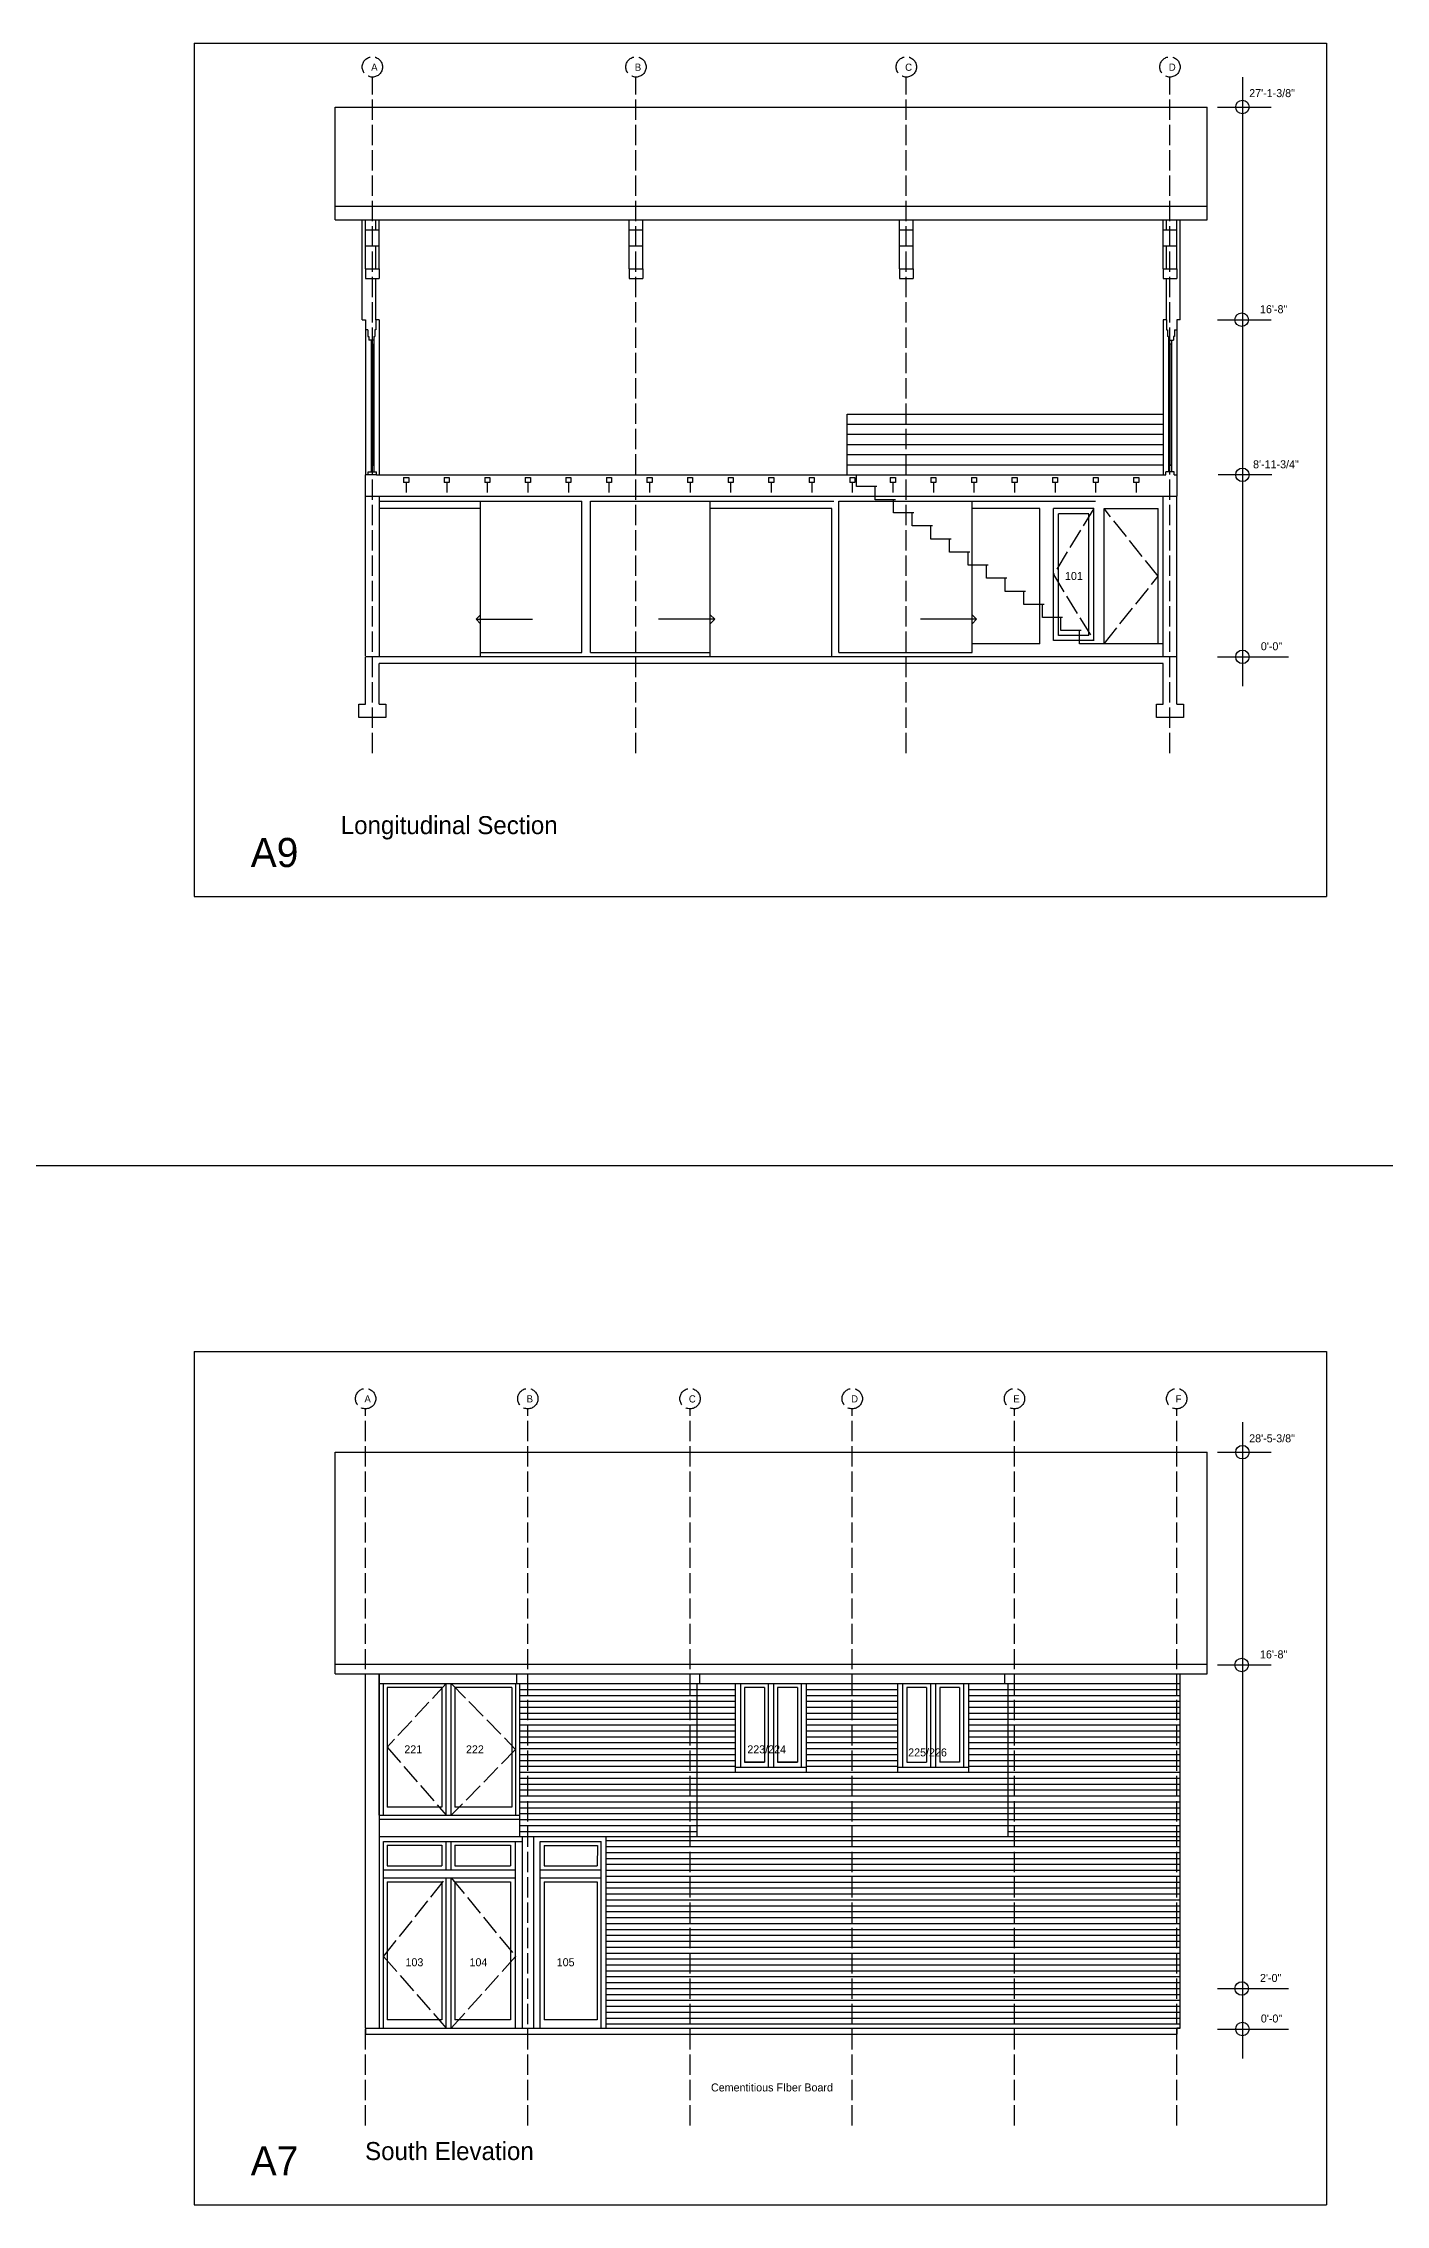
# Model space of a CAD drawing. Header units: inches. Extents: x 1267 to 6358, y -2516 to 3346.
# Drawn here: x 4548 to 5343, y -1284 to -4 of the extents above; entities that cross this region are included whole.
import ezdxf

# ---------------------------------------------------------------- set-up
doc = ezdxf.new("R2010")
doc.units = ezdxf.units.IN
doc.header["$MEASUREMENT"] = 0
doc.linetypes.add('ACAD_ISO02W100', pattern=[15, 12, -3])
for name, color, linetype in [('const', 7, 'Continuous'), ('e1', 7, 'Continuous'), ('e2', 251, 'Continuous'), ('glass', 172, 'Continuous'), ('glassSwing', 172, 'ACAD_ISO02W100'), ('grid', 252, 'ACAD_ISO02W100'), ('stairs', 140, 'Continuous'), ('walls', 7, 'Continuous')]:
    doc.layers.add(name, color=color, linetype=linetype)

msp = doc.modelspace()

# ---------------------------------------------------------------- linework, layer by layer
for p, q in [((4637.6, -4.1), (4637.6, -509.1)), ((4637.6, -4.1), (5307.7, -4.1)), ((5307.7, -4.1), (5307.7, -509.1)), ((4637.6, -509.1), (5307.7, -509.1)), ((4637.6, -778.5), (5307.7, -778.5)), ((4637.6, -778.5), (4637.6, -1283.5)), ((5307.7, -778.5), (5307.7, -1283.5)), ((4739, -1179), (4739, -1182.5)), ((5219, -1182.5), (5219, -1179)), ((4637.6, -1283.5), (5307.7, -1283.5))]:
    msp.add_line(p, q)
at = {"layer": 'e1'}
for p, q in [((4747, -275.1), (4867, -275.1)), ((4807, -364.8), (4807, -275.1)), ((4867, -364.8), (4867, -275.1)), ((4872, -275.1), (5016, -275.1)), ((4872, -364.8), (4872, -275.1)), ((4943, -364.8), (4943, -275.1)), ((5019, -275.1), (5171, -275.1)), ((5019, -364.8), (5019, -275.1)), ((5098, -364.8), (5098, -275.1)), ((4807, -364.8), (4867, -364.8)), ((4872, -364.8), (4943, -364.8)), ((5019, -364.8), (5098, -364.8)), ((1267.5, -668.3), (6357.7, -668.3)), ((4721, -963.5), (5237, -963.5)), ((4721, -969.2), (5237, -969.2)), ((4747, -1053), (4747, -969.2)), ((4828.5, -975), (4828.5, -969.2)), ((4936.8, -975), (4936.8, -969.2)), ((5117.3, -975), (5117.3, -969.2)), ((4830.3, -1065.5), (4830.3, -975)), ((4935, -975), (4935, -1065.5)), ((5119, -975), (5119, -1065.5)), ((4958, -1024.5), (5000, -1024.5)), ((5054, -1024.5), (5096, -1024.5)), ((4935, -1059), (5119, -1059)), ((4830.3, -1065.5), (5221, -1065.5)), ((4881.4, -1179), (4881.4, -1065.5))]:
    msp.add_line(p, q, dxfattribs=at)
at = {"layer": 'e2'}
for p, q in [((5257.9, -24.2), (5257.9, -384.7)), ((5243.2, -41.9), (5275, -41.9)), ((4739, -114.5), (4739, -108.6)), ((4747, -114.5), (4747, -108.6)), ((4895, -114.5), (4895, -108.6)), ((4903, -114.5), (4903, -108.6)), ((5055, -114.5), (5055, -108.6)), ((5063, -114.5), (5063, -108.6)), ((5211, -114.5), (5211, -108.6)), ((5219, -114.5), (5219, -108.6)), ((4739, -137.7), (4739, -124)), ((4747, -137.7), (4747, -124)), ((4895, -137.7), (4895, -124)), ((4903, -137.7), (4903, -124)), ((5055, -137.7), (5055, -124)), ((5063, -137.7), (5063, -124)), ((5211, -137.7), (5211, -124)), ((5219, -137.7), (5219, -124)), ((4739, -173.8), (4739, -259.6)), ((4747, -167.8), (4745, -167.8)), ((4747, -167.8), (4747, -259.6)), ((5211, -167.8), (5211, -259.6)), ((5213, -167.8), (5211, -167.8)), ((5219, -173.8), (5219, -259.6)), ((5243.2, -167.8), (5275, -167.8)), ((4742.2, -182.3), (4742.2, -253.8)), ((4743.9, -182.3), (4743.9, -253.8)), ((5214.2, -182.3), (5214.2, -253.8)), ((5215.9, -182.3), (5215.9, -253.8)), ((5243.6, -259.5), (5275.4, -259.5)), ((4739, -366.8), (4739, -272.3)), ((4747, -272.3), (4747, -367.3)), ((4807, -279.6), (4747, -279.6)), ((4807, -367.3), (4807, -279.6)), ((5015, -279.6), (4943, -279.6)), ((4943, -367.3), (4943, -279.6)), ((5015, -367.3), (5015, -279.6)), ((5138, -279.6), (5098, -279.6)), ((5098, -359.6), (5098, -279.6)), ((5138, -359.6), (5138, -279.6)), ((5146, -357.6), (5146, -279.6)), ((5170, -279.6), (5146, -279.6)), ((5170, -357.6), (5170, -279.6)), ((5176, -359.6), (5176, -279.6)), ((5176, -279.6), (5208, -279.6)), ((5208, -359.6), (5208, -279.6)), ((5211, -367.3), (5211, -272.3)), ((5219, -367.3), (5219, -272.3)), ((5149, -354.6), (5149, -282.6)), ((5167, -282.6), (5149, -282.6)), ((5167, -354.6), (5167, -282.6)), ((5170, -357.6), (5146, -357.6)), ((5167, -354.6), (5149, -354.6)), ((5138, -359.6), (5098, -359.6)), ((5243.2, -367.3), (5285.1, -367.3)), ((5257.9, -820.3), (5257.9, -1196.9)), ((5243.2, -838.1), (5275, -838.1)), ((4747, -969.2), (4747, -1179)), ((5243.2, -964), (5275, -964)), ((4747, -975), (4895, -975)), ((4749.6, -1053), (4749.6, -975)), ((4751.8, -977.3), (4751.8, -1048.1)), ((4784.2, -977.3), (4751.8, -977.3)), ((4784.2, -977.3), (4784.2, -1048.1)), ((4786.7, -1053), (4786.7, -975)), ((4789.7, -1053), (4789.7, -975)), ((4791.9, -977.3), (4791.9, -1048.1)), ((4825.5, -977.3), (4791.9, -977.3)), ((4825.5, -977.3), (4825.5, -1048.1)), ((4827.8, -975), (4827.8, -1053)), ((4830.3, -978.5), (4958, -978.5)), ((4830.3, -982), (4958, -982)), ((4895, -975), (4935, -975)), ((4935, -975), (5221, -975)), ((4958, -1027.5), (4958, -975)), ((4961, -1024.5), (4961, -975)), ((4975, -977.3), (4963.3, -977.3)), ((4963.3, -977.3), (4963.3, -1021.5)), ((4975, -977.3), (4975, -1021.5)), ((4977.5, -1024.5), (4977.5, -975)), ((4980.5, -1024.5), (4980.5, -975)), ((4982.8, -977.3), (4982.8, -1021.5)), ((4994.5, -977.3), (4982.8, -977.3)), ((4994.5, -977.3), (4994.5, -1021.5)), ((4997, -1024.5), (4997, -975)), ((5000, -1027.5), (5000, -975)), ((5000, -978.5), (5054, -978.5)), ((5000, -982), (5054, -982)), ((5054, -1027.5), (5054, -975)), ((5057, -1024.5), (5057, -975)), ((5059.3, -977.3), (5059.3, -1021.5)), ((5071, -977.3), (5059.3, -977.3)), ((5071, -977.3), (5071, -1021.5)), ((5073.5, -1024.5), (5073.5, -975)), ((5076.5, -1024.5), (5076.5, -975)), ((5078.8, -977.3), (5078.8, -1021.5)), ((5090.5, -977.3), (5078.8, -977.3)), ((5090.5, -977.3), (5090.5, -1021.5)), ((5093, -1024.5), (5093, -975)), ((5096, -1027.5), (5096, -975)), ((5096, -978.5), (5221, -978.5)), ((5096, -982), (5221, -982)), ((4830.3, -985.5), (4958, -985.5)), ((4830.3, -989), (4958, -989)), ((4830.3, -992.5), (4958, -992.5)), ((4830.3, -996), (4958, -996)), ((5000, -985.5), (5054, -985.5)), ((5000, -989), (5054, -989)), ((5000, -992.5), (5054, -992.5)), ((5000, -996), (5054, -996)), ((5096, -985.5), (5221, -985.5)), ((5096, -989), (5221, -989)), ((5096, -992.5), (5221, -992.5)), ((5096, -996), (5221, -996)), ((4830.3, -999.5), (4958, -999.5)), ((4830.3, -1003), (4958, -1003)), ((4830.3, -1006.5), (4958, -1006.5)), ((4830.3, -1010), (4958, -1010)), ((5000, -999.5), (5054, -999.5)), ((5000, -1003), (5054, -1003)), ((5000, -1006.5), (5054, -1006.5)), ((5000, -1010), (5054, -1010)), ((5096, -999.5), (5221, -999.5)), ((5096, -1003), (5221, -1003)), ((5096, -1006.5), (5221, -1006.5)), ((5096, -1010), (5221, -1010)), ((4830.3, -1013.5), (4958, -1013.5)), ((4830.3, -1017), (4958, -1017)), ((4830.3, -1020.5), (4958, -1020.5)), ((4975, -1021.5), (4963.3, -1021.5)), ((4963.3, -1021.5), (4975, -1021.5)), ((4982.8, -1021.5), (4994.5, -1021.5)), ((4994.5, -1021.5), (4982.8, -1021.5)), ((5000, -1013.5), (5054, -1013.5)), ((5000, -1017), (5054, -1017)), ((5000, -1020.5), (5054, -1020.5)), ((5059.3, -1021.5), (5071, -1021.5)), ((5090.5, -1021.5), (5078.8, -1021.5)), ((5096, -1013.5), (5221, -1013.5)), ((5096, -1017), (5221, -1017)), ((5096, -1020.5), (5221, -1020.5)), ((4830.3, -1024), (4958, -1024)), ((4830.3, -1027.5), (4958, -1027.5)), ((4830.3, -1031), (5221, -1031)), ((4830.3, -1034.5), (5221, -1034.5)), ((5000, -1024), (5054, -1024)), ((5000, -1027.5), (5054, -1027.5)), ((5096, -1024), (5221, -1024)), ((5096, -1027.5), (5221, -1027.5)), ((4784.2, -1048.1), (4751.8, -1048.1)), ((4825.5, -1048.1), (4791.9, -1048.1)), ((4830.3, -1038), (5221, -1038)), ((4830.3, -1041.5), (5221, -1041.5)), ((4830.3, -1045), (5221, -1045)), ((4830.3, -1048.5), (5221, -1048.5)), ((4747, -1053), (4830.3, -1053)), ((4830.3, -1055.5), (4747, -1055.5)), ((4830.3, -1052), (5221, -1052)), ((4830.3, -1055.5), (5221, -1055.5)), ((4830.3, -1059), (4935, -1059)), ((5119, -1059), (5221, -1059)), ((4747, -1065.5), (4830.3, -1065.5)), ((4749.6, -1068.5), (4831.8, -1068.5)), ((4749.6, -1179), (4749.6, -1068.5)), ((4751.8, -1070.7), (4751.8, -1082.9)), ((4751.8, -1070.7), (4784.2, -1070.7)), ((4784.2, -1070.7), (4784.2, -1082.9)), ((4786.7, -1085.2), (4786.7, -1068.5)), ((4789.7, -1085.2), (4789.7, -1068.5)), ((4791.9, -1070.7), (4791.9, -1082.9)), ((4791.9, -1070.7), (4824.8, -1070.7)), ((4824.8, -1070.7), (4824.8, -1082.9)), ((4827.8, -1179), (4827.8, -1068.5)), ((4830.3, -1062.5), (4935, -1062.5)), ((4831.8, -1179), (4831.8, -1065.5)), ((4838.3, -1065.5), (4838.3, -1179)), ((4842.4, -1179), (4842.4, -1068.5)), ((4842.4, -1068.5), (4878.4, -1068.5)), ((4844.7, -1070.8), (4844.6, -1082.9)), ((4844.7, -1070.8), (4876.2, -1070.8)), ((4876.2, -1070.8), (4876.1, -1082.9)), ((4878.4, -1179), (4878.4, -1068.5)), ((4881.4, -1068), (5221, -1068)), ((4881.4, -1071.5), (5221, -1071.5)), ((5119, -1062.5), (5221, -1062.5)), ((4749.6, -1085.2), (4827.8, -1085.2)), ((4751.8, -1082.9), (4784.2, -1082.9)), ((4791.9, -1082.9), (4824.8, -1082.9)), ((4842.4, -1085.2), (4878.4, -1085.2)), ((4844.6, -1082.9), (4876.1, -1082.9)), ((4881.4, -1075), (5221, -1075)), ((4881.4, -1078.5), (5221, -1078.5)), ((4881.4, -1082), (5221, -1082)), ((4881.4, -1085.5), (5221, -1085.5)), ((4749.6, -1090.1), (4827.8, -1090.1)), ((4751.8, -1092.3), (4784.2, -1092.3)), ((4751.8, -1092.3), (4751.8, -1174.1)), ((4784.2, -1092.3), (4784.2, -1174.1)), ((4786.7, -1179), (4786.7, -1090.1)), ((4789.7, -1179), (4789.7, -1090.1)), ((4791.9, -1092.3), (4791.9, -1174.1)), ((4791.9, -1092.3), (4824.8, -1092.3)), ((4824.8, -1092.3), (4824.8, -1174.1)), ((4842.4, -1090.1), (4878.4, -1090.1)), ((4844.6, -1092.3), (4844.6, -1174.1)), ((4844.6, -1092.3), (4876.1, -1092.3)), ((4876.1, -1092.3), (4876.1, -1174.1)), ((4881.4, -1089), (5221, -1089)), ((4881.4, -1092.5), (5221, -1092.5)), ((4881.4, -1096), (5221, -1096)), ((4881.4, -1099.5), (5221, -1099.5)), ((4881.4, -1103), (5221, -1103)), ((4881.4, -1106.5), (5221, -1106.5)), ((4881.4, -1110), (5221, -1110)), ((4881.4, -1113.5), (5221, -1113.5)), ((4881.4, -1117), (5221, -1117)), ((4881.4, -1120.5), (5221, -1120.5)), ((4881.4, -1124), (5221, -1124)), ((4881.4, -1127.5), (5221, -1127.5)), ((4881.4, -1131), (5221, -1131)), ((4881.4, -1134.5), (5221, -1134.5)), ((4881.4, -1138), (5221, -1138)), ((4881.4, -1141.5), (5221, -1141.5)), ((4881.4, -1145), (5221, -1145)), ((4881.4, -1148.5), (5221, -1148.5)), ((4881.4, -1152), (5221, -1152)), ((4881.4, -1155.5), (5221, -1155.5)), ((4881.4, -1159), (5221, -1159)), ((4881.4, -1162.5), (5221, -1162.5)), ((5243.2, -1155.5), (5285.1, -1155.5)), ((4784.2, -1174.1), (4751.8, -1174.1)), ((4824.8, -1174.1), (4791.9, -1174.1)), ((4876.1, -1174.1), (4844.6, -1174.1)), ((4881.4, -1166), (5221, -1166)), ((4881.4, -1169.5), (5221, -1169.5)), ((4881.4, -1173), (5221, -1173)), ((4881.4, -1176.5), (5221, -1176.5)), ((4739, -1179), (5221, -1179)), ((4739, -1179), (4739, -1182.5)), ((5219, -1179), (5219, -1182.5)), ((5243.2, -1179.5), (5285.1, -1179.5))]:
    msp.add_line(p, q, dxfattribs=at)
for centre in [(5257.9, -41.9), (5257.5, -167.8), (5257.9, -259.6), (5257.9, -367.3), (5257.9, -838.1), (5257.5, -964), (5257.5, -1155.5), (5257.9, -1179.5)]:
    msp.add_circle(centre, 4, dxfattribs=at)
at = {"layer": 'glass'}
for p, q in [((4743, -182.3), (4743, -253.8)), ((5215, -182.3), (5215, -253.8))]:
    msp.add_line(p, q, dxfattribs=at)
at = {"layer": 'glassSwing'}
for p, q in [((5170, -279.6), (5146, -318.6)), ((5208, -319.6), (5176, -279.6)), ((5146, -318.6), (5170, -357.6)), ((5176, -359.6), (5208, -319.6)), ((4786.7, -975), (4751.8, -1012.7)), ((4789.7, -975), (4827.8, -1014)), ((4751.8, -1012.7), (4786.7, -1053)), ((4827.8, -1014), (4789.7, -1053)), ((4749.6, -1136.5), (4786.7, -1090.1)), ((4789.7, -1090.1), (4827.8, -1136.5)), ((4749.6, -1136.5), (4786.7, -1179)), ((4789.7, -1179), (4827.8, -1136.5))]:
    msp.add_line(p, q, dxfattribs=at)
at = {"layer": 'grid'}
for p, q in [((4743, -424.4), (4743, -24.2)), ((4899, -424.4), (4899, -24.2)), ((5059, -424.4), (5059, -24.2)), ((5215, -424.4), (5215, -24.2)), ((4739, -1236.6), (4739, -812.4)), ((4835, -1236.6), (4835, -812.4)), ((4931, -1236.6), (4931, -812.4)), ((5027, -1236.6), (5027, -812.4)), ((5123, -1236.6), (5123, -812.4)), ((5219, -1236.6), (5219, -812.4))]:
    msp.add_line(p, q, dxfattribs=at)
for centre in [(4743, -18.2), (4899, -18.2), (5059, -18.2), (5215, -18.2), (4739, -806.4), (4835, -806.4), (4931, -806.4), (5027, -806.4), (5123, -806.4), (5219, -806.4)]:
    msp.add_circle(centre, 6, dxfattribs=at)
at = {"layer": 'stairs'}
for p, q in [((5024, -223.6), (5211, -223.6)), ((5024, -259.6), (5024, -223.6)), ((5024, -229.6), (5211, -229.6)), ((5024, -235.6), (5211, -235.6)), ((5024, -241.6), (5211, -241.6)), ((5024, -247.6), (5211, -247.6)), ((5024, -253.6), (5211, -253.6)), ((5029.5, -266.6), (5029.5, -259.6)), ((5041.5, -266.6), (5029.5, -266.6)), ((5040.5, -274.3), (5040.5, -266.6)), ((5052.5, -274.3), (5040.5, -274.3)), ((5051.5, -282.1), (5051.5, -274.3)), ((5063.5, -282.1), (5051.5, -282.1)), ((5062.5, -289.8), (5062.5, -282.1)), ((5074.5, -289.8), (5062.5, -289.8)), ((5073.5, -297.6), (5073.5, -289.8)), ((5085.5, -297.6), (5073.5, -297.6)), ((5084.5, -305.3), (5084.5, -297.6)), ((5096.5, -305.3), (5084.5, -305.3)), ((5095.5, -313.1), (5095.5, -305.3)), ((5107.5, -313.1), (5095.5, -313.1)), ((5106.5, -320.8), (5106.5, -313.1)), ((5118.5, -320.8), (5106.5, -320.8)), ((5117.5, -328.6), (5117.5, -320.8)), ((5129.5, -328.6), (5117.5, -328.6)), ((5128.5, -336.3), (5128.5, -328.6)), ((4804.4, -345), (4807, -342.4)), ((4804.4, -345), (4837.7, -345)), ((4804.4, -345), (4807, -347.7)), ((4945.6, -345), (4912.3, -345)), ((4945.6, -345), (4943, -342.4)), ((4945.6, -345), (4943, -347.7)), ((5100.6, -345), (5067.3, -345)), ((5100.6, -345), (5098, -342.4)), ((5100.6, -345), (5098, -347.7)), ((5140.5, -336.3), (5128.5, -336.3)), ((5139.5, -344.1), (5139.5, -336.3)), ((5151.5, -344.1), (5139.5, -344.1)), ((5150.5, -351.8), (5150.5, -344.1)), ((5162.5, -351.8), (5150.5, -351.8)), ((5161.5, -359.6), (5161.5, -351.8)), ((5211, -359.6), (5161.5, -359.6))]:
    msp.add_line(p, q, dxfattribs=at)
at = {"layer": 'walls'}
for p, q in [((4721, -41.9), (5237, -41.9)), ((4721, -108.6), (4721, -41.9)), ((5237, -108.6), (5237, -41.9)), ((4721, -100.6), (5237, -100.6)), ((4721, -108.6), (5237, -108.6)), ((4737, -167.8), (4737, -108.6)), ((4739, -124), (4739, -114.5)), ((4739, -114.5), (4747, -114.5)), ((4745, -114.5), (4745, -108.6)), ((4747, -124), (4747, -114.5)), ((4895, -114.5), (4903, -114.5)), ((4895, -124), (4895, -114.5)), ((4903, -124), (4903, -114.5)), ((5055, -114.5), (5063, -114.5)), ((5055, -124), (5055, -114.5)), ((5063, -124), (5063, -114.5)), ((5211, -114.5), (5219, -114.5)), ((5211, -124), (5211, -114.5)), ((5213, -114.5), (5213, -108.6)), ((5219, -124), (5219, -114.5)), ((5221, -167.8), (5221, -108.6)), ((4739, -124), (4747, -124)), ((4745, -137.7), (4745, -124)), ((4895, -124), (4903, -124)), ((5055, -124), (5063, -124)), ((5211, -124), (5219, -124)), ((5213, -137.7), (5213, -124)), ((4739, -137.7), (4739, -143.3)), ((4739, -137.7), (4747, -137.7)), ((4747, -137.7), (4747, -143.3)), ((4895, -137.7), (4903, -137.7)), ((4895, -137.7), (4895, -143.3)), ((4903, -137.7), (4903, -143.3)), ((5055, -137.7), (5063, -137.7)), ((5055, -137.7), (5055, -143.3)), ((5063, -137.7), (5063, -143.3)), ((5211, -137.7), (5219, -137.7)), ((5211, -137.7), (5211, -143.3)), ((5219, -137.7), (5219, -143.3)), ((4739, -143.3), (4747, -143.3)), ((4745, -167.8), (4745, -143.3)), ((4895, -143.3), (4903, -143.3)), ((5055, -143.3), (5063, -143.3)), ((5211, -143.3), (5219, -143.3)), ((5213, -167.8), (5213, -143.3)), ((4737, -167.8), (4739, -167.8)), ((4739, -167.8), (4739, -173.8)), ((4740.3, -173.8), (4739, -173.8)), ((4740.3, -173.8), (4740.3, -177.8)), ((4740.3, -177.8), (4740.9, -177.8)), ((4740.9, -177.8), (4740.9, -179.8)), ((4743.9, -177.8), (4744.5, -177.8)), ((4743.9, -177.8), (4743.9, -179.8)), ((4744.5, -173.8), (4744.5, -177.8)), ((4745, -173.8), (4744.5, -173.8)), ((4745, -167.8), (4745, -173.8)), ((5213, -167.8), (5213, -173.8)), ((5213, -173.8), (5213.5, -173.8)), ((5213.5, -173.8), (5213.5, -177.8)), ((5214.2, -177.8), (5213.5, -177.8)), ((5214.2, -177.8), (5214.2, -179.8)), ((5217.2, -177.8), (5217.2, -179.8)), ((5217.8, -177.8), (5217.2, -177.8)), ((5217.8, -173.8), (5219, -173.8)), ((5217.8, -173.8), (5217.8, -177.8)), ((5219, -167.8), (5219, -173.8)), ((5221, -167.8), (5219, -167.8)), ((4743.9, -179.8), (4740.9, -179.8)), ((4742.2, -179.8), (4742.2, -182.3)), ((4742.2, -182.3), (4743.9, -182.3)), ((4743.9, -179.8), (4743.9, -182.3)), ((5214.2, -179.8), (5217.2, -179.8)), ((5214.2, -179.8), (5214.2, -182.3)), ((5215.9, -182.3), (5214.2, -182.3)), ((5215.9, -179.8), (5215.9, -182.3)), ((4743.9, -253.8), (4742.2, -253.8)), ((4742.2, -253.8), (4742.2, -257.8)), ((4742.2, -253.8), (4743.9, -253.8)), ((4743.9, -253.8), (4743.9, -257.8)), ((5215.9, -253.8), (5214.2, -253.8)), ((5214.2, -253.8), (5215.9, -253.8)), ((5214.2, -253.8), (5214.2, -257.8)), ((5215.9, -253.8), (5215.9, -257.8)), ((4739, -272.3), (4739, -259.6)), ((4745.5, -259.6), (4739, -259.6)), ((4740.5, -259.6), (4740.5, -257.8)), ((4740.5, -257.8), (4745.5, -257.8)), ((4745.5, -259.6), (4745.5, -257.8)), ((4745.5, -259.6), (5212.5, -259.6)), ((4761.5, -261.1), (4761.5, -264.1)), ((4761.5, -261.1), (4764.5, -261.1)), ((4764.5, -264.1), (4761.5, -264.1)), ((4763, -264.1), (4763, -270.1)), ((4764.5, -261.1), (4764.5, -264.1)), ((4785.5, -261.1), (4785.5, -264.1)), ((4785.5, -261.1), (4788.5, -261.1)), ((4788.5, -264.1), (4785.5, -264.1)), ((4787, -264.1), (4787, -270.1)), ((4788.5, -261.1), (4788.5, -264.1)), ((4809.5, -261.1), (4809.5, -264.1)), ((4809.5, -261.1), (4812.5, -261.1)), ((4812.5, -264.1), (4809.5, -264.1)), ((4811, -264.1), (4811, -270.1)), ((4812.5, -261.1), (4812.5, -264.1)), ((4833.5, -261.1), (4833.5, -264.1)), ((4833.5, -261.1), (4836.5, -261.1)), ((4836.5, -264.1), (4833.5, -264.1)), ((4835, -264.1), (4835, -270.1)), ((4836.5, -261.1), (4836.5, -264.1)), ((4857.5, -261.1), (4857.5, -264.1)), ((4857.5, -261.1), (4860.5, -261.1)), ((4860.5, -264.1), (4857.5, -264.1)), ((4859, -264.1), (4859, -270.1)), ((4860.5, -261.1), (4860.5, -264.1)), ((4881.5, -261.1), (4881.5, -264.1)), ((4881.5, -261.1), (4884.5, -261.1)), ((4884.5, -264.1), (4881.5, -264.1)), ((4883, -264.1), (4883, -270.1)), ((4884.5, -261.1), (4884.5, -264.1)), ((4905.5, -261.1), (4905.5, -264.1)), ((4905.5, -261.1), (4908.5, -261.1)), ((4908.5, -264.1), (4905.5, -264.1)), ((4907, -264.1), (4907, -270.1)), ((4908.5, -261.1), (4908.5, -264.1)), ((4929.5, -261.1), (4929.5, -264.1)), ((4929.5, -261.1), (4932.5, -261.1)), ((4932.5, -264.1), (4929.5, -264.1)), ((4931, -264.1), (4931, -270.1)), ((4932.5, -261.1), (4932.5, -264.1)), ((4953.5, -261.1), (4953.5, -264.1)), ((4953.5, -261.1), (4956.5, -261.1)), ((4956.5, -264.1), (4953.5, -264.1)), ((4955, -264.1), (4955, -270.1)), ((4956.5, -261.1), (4956.5, -264.1)), ((4977.5, -261.1), (4977.5, -264.1)), ((4977.5, -261.1), (4980.5, -261.1)), ((4980.5, -264.1), (4977.5, -264.1)), ((4979, -264.1), (4979, -270.1)), ((4980.5, -261.1), (4980.5, -264.1)), ((5001.5, -261.1), (5001.5, -264.1)), ((5001.5, -261.1), (5004.5, -261.1)), ((5004.5, -264.1), (5001.5, -264.1)), ((5003, -264.1), (5003, -270.1)), ((5004.5, -261.1), (5004.5, -264.1)), ((5025.5, -261.1), (5025.5, -264.1)), ((5025.5, -261.1), (5028.5, -261.1)), ((5028.5, -264.1), (5025.5, -264.1)), ((5027, -264.1), (5027, -270.1)), ((5028.5, -261.1), (5028.5, -264.1)), ((5049.5, -261.1), (5049.5, -264.1)), ((5049.5, -261.1), (5052.5, -261.1)), ((5052.5, -264.1), (5049.5, -264.1)), ((5051, -264.1), (5051, -270.1)), ((5052.5, -261.1), (5052.5, -264.1)), ((5073.5, -261.1), (5073.5, -264.1)), ((5073.5, -261.1), (5076.5, -261.1)), ((5076.5, -264.1), (5073.5, -264.1)), ((5075, -264.1), (5075, -270.1)), ((5076.5, -261.1), (5076.5, -264.1)), ((5097.5, -261.1), (5097.5, -264.1)), ((5097.5, -261.1), (5100.5, -261.1)), ((5100.5, -264.1), (5097.5, -264.1)), ((5099, -264.1), (5099, -270.1)), ((5100.5, -261.1), (5100.5, -264.1)), ((5121.5, -261.1), (5121.5, -264.1)), ((5121.5, -261.1), (5124.5, -261.1)), ((5124.5, -264.1), (5121.5, -264.1)), ((5123, -264.1), (5123, -270.1)), ((5124.5, -261.1), (5124.5, -264.1)), ((5145.5, -261.1), (5145.5, -264.1)), ((5145.5, -261.1), (5148.5, -261.1)), ((5148.5, -264.1), (5145.5, -264.1)), ((5147, -264.1), (5147, -270.1)), ((5148.5, -261.1), (5148.5, -264.1)), ((5169.5, -261.1), (5169.5, -264.1)), ((5169.5, -261.1), (5172.5, -261.1)), ((5172.5, -264.1), (5169.5, -264.1)), ((5171, -264.1), (5171, -270.1)), ((5172.5, -261.1), (5172.5, -264.1)), ((5193.5, -261.1), (5193.5, -264.1)), ((5193.5, -261.1), (5196.5, -261.1)), ((5196.5, -264.1), (5193.5, -264.1)), ((5195, -264.1), (5195, -270.1)), ((5196.5, -261.1), (5196.5, -264.1)), ((5212.5, -259.6), (5212.5, -257.8)), ((5217.5, -257.8), (5212.5, -257.8)), ((5217.5, -259.6), (5217.5, -257.8)), ((5217.5, -259.6), (5219, -259.6)), ((5219, -259.6), (5219, -272.3)), ((4739, -272.3), (5219, -272.3)), ((4739, -395.3), (4739, -367.3)), ((5219, -367.3), (4739, -367.3)), ((5219, -395.3), (5219, -367.3)), ((4747, -395.3), (4747, -371.3)), ((5211, -371.3), (4747, -371.3)), ((5211, -395.3), (5211, -371.3)), ((4735, -403.3), (4735, -395.3)), ((4735, -395.3), (4739, -395.3)), ((4747, -395.3), (4751, -395.3)), ((4751, -395.3), (4751, -403.3)), ((5207, -395.3), (5211, -395.3)), ((5207, -403.3), (5207, -395.3)), ((5219, -395.3), (5223, -395.3)), ((5223, -395.3), (5223, -403.3)), ((4751, -403.3), (4735, -403.3)), ((5223, -403.3), (5207, -403.3)), ((4721, -838.1), (5237, -838.1)), ((4721, -969.2), (4721, -838.1)), ((5237, -969.2), (5237, -838.1)), ((4739, -1179), (4739, -969.2)), ((5221, -1179), (5221, -969.2)), ((4958, -1027.5), (5000, -1027.5)), ((5054, -1027.5), (5096, -1027.5)), ((4739, -1182.5), (5219, -1182.5)), ((5221, -1179), (5219, -1179))]:
    msp.add_line(p, q, dxfattribs=at)

# ---------------------------------------------------------------- texts
at = {"layer": 'const', "attachment_point": 1}
for s, insert, char_height, width in [('A', (4742.3, -16.2), 4.26, 1625.197), ('B', (4898.3, -16.2), 4.26, 1625.197), ('C', (5058.3, -16.2), 4.26, 1625.197), ('D', (5214.3, -16.2), 4.26, 1625.197), ('27\'-1-3/8"', (5261.9, -31.3), 4.74, 1805.775), ('16\'-8"', (5268.3, -159.2), 4.74, 1805.775), ('8\'-11-3/4"', (5264.2, -251), 4.74, 1805.775), ('101', (5152.9, -317.1), 4.74, 1805.775), ('0\'-0"', (5268.8, -358.7), 4.74, 1805.775), ('Longitudinal Section', (4724.3, -461.6), 10.656, 4062.993), ('A9', (4671, -474.5), 17.26, 6582.049), ('A', (4738.3, -804.4), 4.26, 1625.197), ('B', (4834.3, -804.4), 4.26, 1625.197), ('C', (4930.3, -804.4), 4.26, 1625.197), ('D', (5026.3, -804.4), 4.26, 1625.197), ('E', (5122.3, -804.4), 4.26, 1625.197), ('F', (5218.3, -804.4), 4.26, 1625.197), ('28\'-5-3/8"', (5261.9, -827.5), 4.74, 1805.775), ('16\'-8"', (5268.3, -955.4), 4.74, 1805.775), ('221', (4761.9, -1011.6), 4.74, 1805.775), ('222', (4798.4, -1011.6), 4.74, 1805.775), ('223/224', (4964.9, -1011.6), 4.74, 1805.775), ('225/226', (5060.1, -1013.4), 4.74, 1805.775), ('103', (4762.6, -1137.6), 4.74, 1805.775), ('104', (4800.5, -1137.6), 4.74, 1805.775), ('105', (4852.1, -1137.6), 4.74, 1805.775), ('2\'-0"', (5268.3, -1146.9), 4.74, 1805.775), ('0\'-0"', (5268.8, -1170.9), 4.74, 1805.775), ('Cementitious FIber Board', (4943.4, -1211.7), 4.736, 1805.775), ('A7', (4671, -1248.9), 17.26, 6582.049), ('South Elevation', (4738.7, -1246.4), 10.656, 4062.993)]:
    msp.add_mtext(s, dxfattribs=dict(at, insert=insert, char_height=char_height, width=width))

doc.saveas('drawing.dxf')
